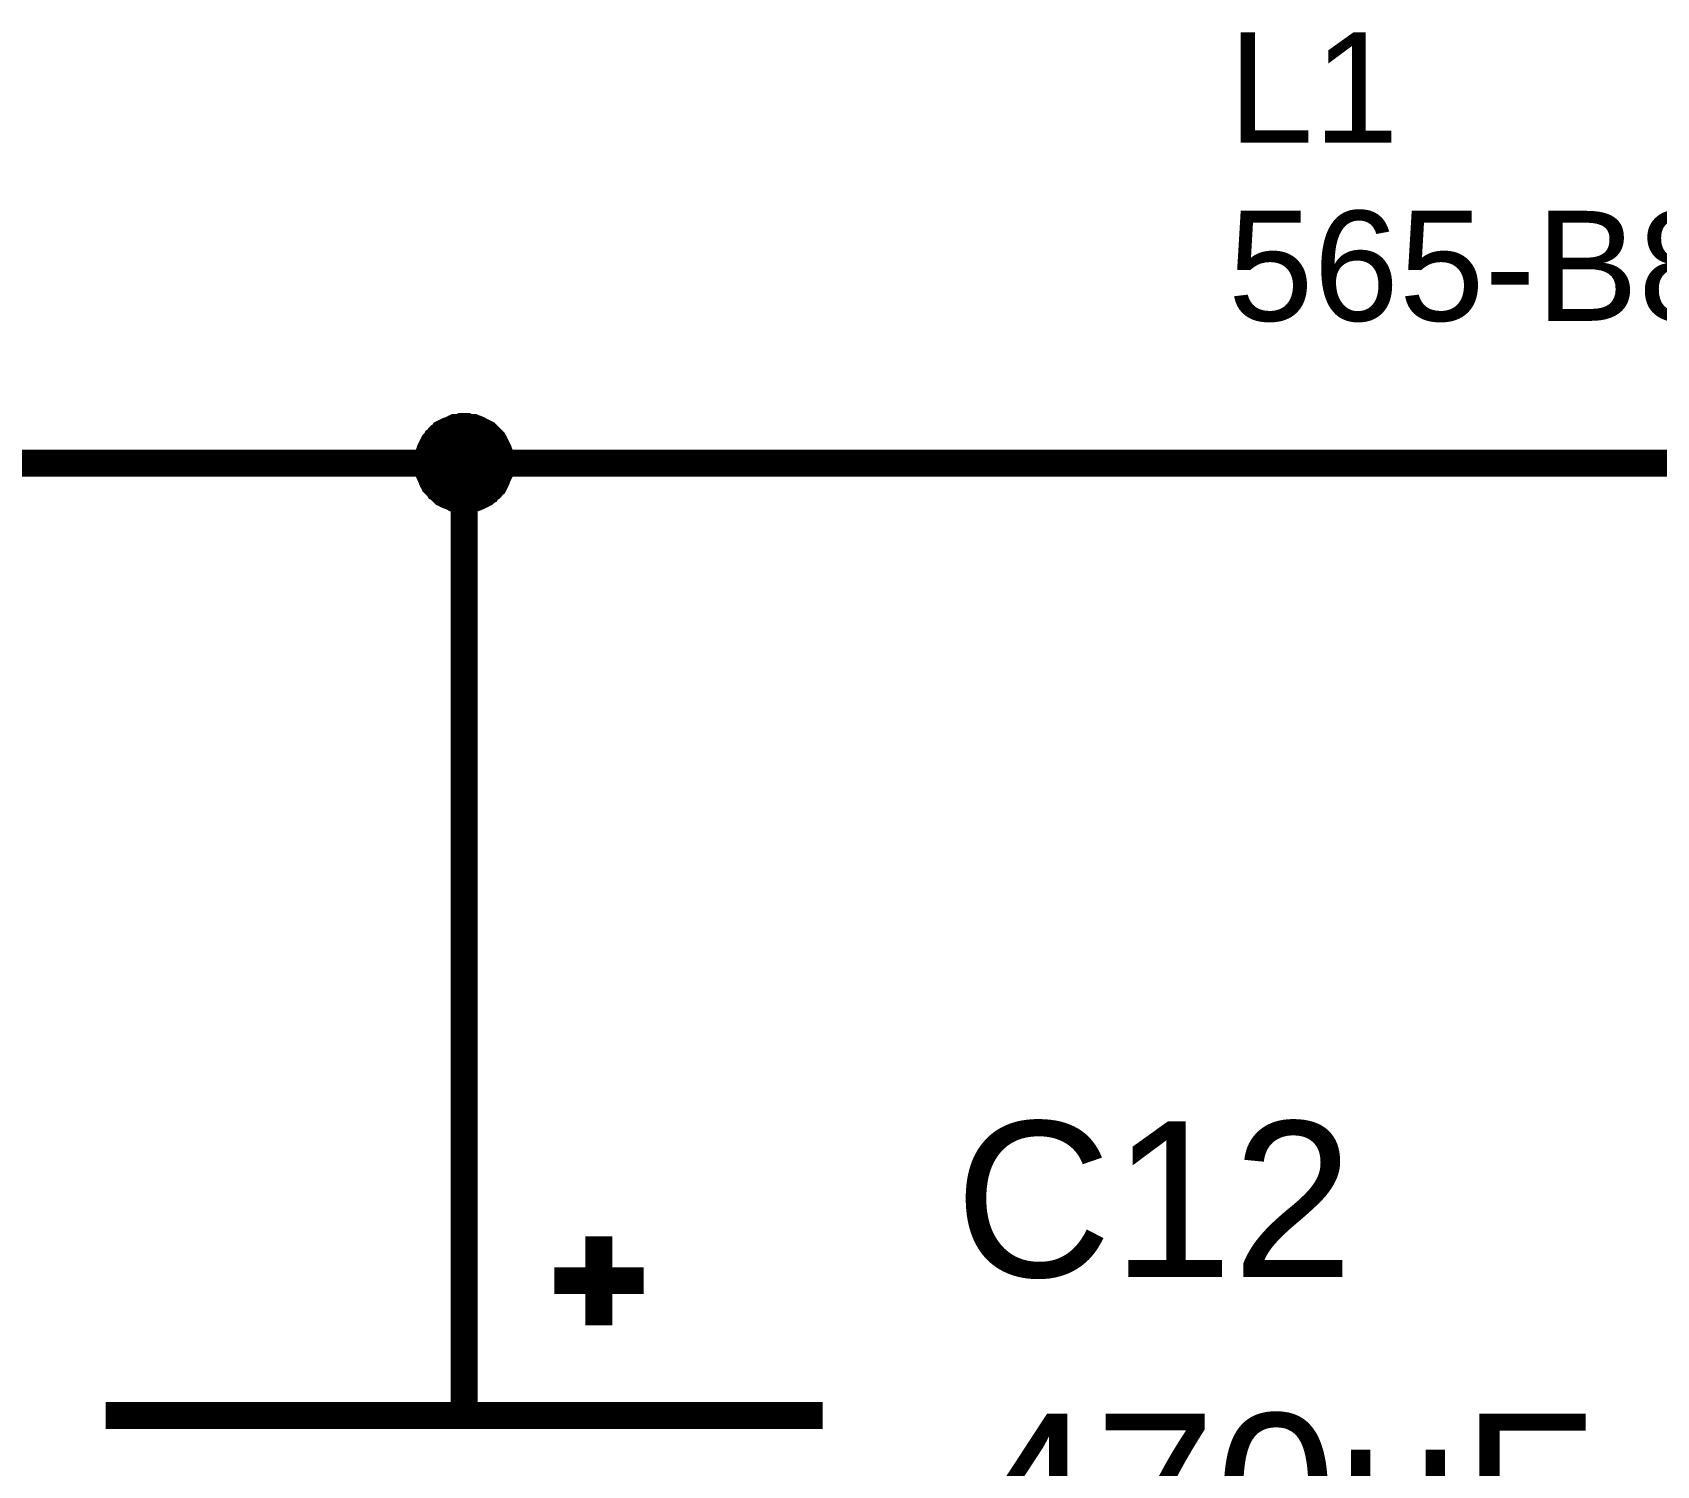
# Model space of a CAD drawing. Header units: millimetres. Extents: x 0 to 594, y 0 to 420.
# Drawn here: x 291.94 to 310.06, y 357.91 to 373.9 of the extents above; entities that cross this region are included whole.
import ezdxf

# ---------------------------------------------------------------- set-up
doc = ezdxf.new("R2010")
doc.units = ezdxf.units.MM
doc.layers.add('Sheet', color=255, linetype='Continuous')
doc.styles.get("Standard").update_dxf_attribs({"font": 'arial.ttf'})

msp = doc.modelspace()

# ---------------------------------------------------------------- linework, layer by layer
at = {"layer": 'Sheet', "color": 0}
for points, const_width in [([(296.249, 369.093), (296.249, 369.125), (296.249, 369.146), (296.259, 369.167), (296.259, 369.199), (296.27, 369.22), (296.27, 369.241), (296.28, 369.273), (296.291, 369.294), (296.302, 369.315), (296.312, 369.336), (296.323, 369.357), (296.333, 369.379), (296.354, 369.4), (296.365, 369.421), (296.386, 369.432), (296.397, 369.453), (296.418, 369.474), (296.439, 369.484), (296.45, 369.506), (296.471, 369.516), (296.492, 369.527), (296.513, 369.537), (296.534, 369.548), (296.566, 369.559), (296.587, 369.569), (296.608, 369.58), (296.63, 369.59), (296.651, 369.59), (296.683, 369.59), (296.704, 369.601), (296.735, 369.601), (296.757, 369.601)], 0.0991), ([(296.249, 369.093), (296.249, 369.125), (296.249, 369.146), (296.259, 369.167), (296.259, 369.199), (296.27, 369.22), (296.27, 369.241), (296.28, 369.273), (296.291, 369.294), (296.302, 369.315), (296.312, 369.336), (296.323, 369.357), (296.333, 369.379), (296.354, 369.4), (296.365, 369.421), (296.386, 369.432), (296.397, 369.453), (296.418, 369.474), (296.439, 369.484), (296.45, 369.506), (296.471, 369.516), (296.492, 369.527), (296.513, 369.537), (296.534, 369.548), (296.566, 369.559), (296.587, 369.569), (296.608, 369.58), (296.63, 369.59), (296.651, 369.59), (296.683, 369.59), (296.704, 369.601), (296.735, 369.601), (296.757, 369.601)], 0.0991), ([(296.249, 369.093), (296.249, 369.125), (296.249, 369.146), (296.259, 369.167), (296.259, 369.199), (296.27, 369.22), (296.27, 369.241), (296.28, 369.273), (296.291, 369.294), (296.302, 369.315), (296.312, 369.336), (296.323, 369.357), (296.333, 369.379), (296.354, 369.4), (296.365, 369.421), (296.386, 369.432), (296.397, 369.453), (296.418, 369.474), (296.439, 369.484), (296.45, 369.506), (296.471, 369.516), (296.492, 369.527), (296.513, 369.537), (296.534, 369.548), (296.566, 369.559), (296.587, 369.569), (296.608, 369.58), (296.63, 369.59), (296.651, 369.59), (296.683, 369.59), (296.704, 369.601), (296.735, 369.601), (296.757, 369.601)], 0.0991), ([(296.249, 369.093), (296.249, 369.125), (296.249, 369.146), (296.259, 369.167), (296.259, 369.199), (296.27, 369.22), (296.27, 369.241), (296.28, 369.273), (296.291, 369.294), (296.302, 369.315), (296.312, 369.336), (296.323, 369.357), (296.333, 369.379), (296.354, 369.4), (296.365, 369.421), (296.386, 369.432), (296.397, 369.453), (296.418, 369.474), (296.439, 369.484), (296.45, 369.506), (296.471, 369.516), (296.492, 369.527), (296.513, 369.537), (296.534, 369.548), (296.566, 369.559), (296.587, 369.569), (296.608, 369.58), (296.63, 369.59), (296.651, 369.59), (296.683, 369.59), (296.704, 369.601), (296.735, 369.601), (296.757, 369.601)], 0.0991), ([(296.249, 369.093), (296.249, 369.125), (296.249, 369.146), (296.259, 369.167), (296.259, 369.199), (296.27, 369.22), (296.27, 369.241), (296.28, 369.273), (296.291, 369.294), (296.302, 369.315), (296.312, 369.336), (296.323, 369.357), (296.333, 369.379), (296.354, 369.4), (296.365, 369.421), (296.386, 369.432), (296.397, 369.453), (296.418, 369.474), (296.439, 369.484), (296.45, 369.506), (296.471, 369.516), (296.492, 369.527), (296.513, 369.537), (296.534, 369.548), (296.566, 369.559), (296.587, 369.569), (296.608, 369.58), (296.63, 369.59), (296.651, 369.59), (296.683, 369.59), (296.704, 369.601), (296.735, 369.601), (296.757, 369.601)], 0.0991), ([(296.249, 369.093), (296.249, 369.125), (296.249, 369.146), (296.259, 369.167), (296.259, 369.199), (296.27, 369.22), (296.27, 369.241), (296.28, 369.273), (296.291, 369.294), (296.302, 369.315), (296.312, 369.336), (296.323, 369.357), (296.333, 369.379), (296.354, 369.4), (296.365, 369.421), (296.386, 369.432), (296.397, 369.453), (296.418, 369.474), (296.439, 369.484), (296.45, 369.506), (296.471, 369.516), (296.492, 369.527), (296.513, 369.537), (296.534, 369.548), (296.566, 369.559), (296.587, 369.569), (296.608, 369.58), (296.63, 369.59), (296.651, 369.59), (296.683, 369.59), (296.704, 369.601), (296.735, 369.601), (296.757, 369.601)], 0.0991), ([(296.249, 369.093), (296.249, 369.125), (296.249, 369.146), (296.259, 369.167), (296.259, 369.199), (296.27, 369.22), (296.27, 369.241), (296.28, 369.273), (296.291, 369.294), (296.302, 369.315), (296.312, 369.336), (296.323, 369.357), (296.333, 369.379), (296.354, 369.4), (296.365, 369.421), (296.386, 369.432), (296.397, 369.453), (296.418, 369.474), (296.439, 369.484), (296.45, 369.506), (296.471, 369.516), (296.492, 369.527), (296.513, 369.537), (296.534, 369.548), (296.566, 369.559), (296.587, 369.569), (296.608, 369.58), (296.63, 369.59), (296.651, 369.59), (296.683, 369.59), (296.704, 369.601), (296.735, 369.601), (296.757, 369.601)], 0.0991), ([(296.249, 369.093), (296.249, 369.125), (296.249, 369.146), (296.259, 369.167), (296.259, 369.199), (296.27, 369.22), (296.27, 369.241), (296.28, 369.273), (296.291, 369.294), (296.302, 369.315), (296.312, 369.336), (296.323, 369.357), (296.333, 369.379), (296.354, 369.4), (296.365, 369.421), (296.386, 369.432), (296.397, 369.453), (296.418, 369.474), (296.439, 369.484), (296.45, 369.506), (296.471, 369.516), (296.492, 369.527), (296.513, 369.537), (296.534, 369.548), (296.566, 369.559), (296.587, 369.569), (296.608, 369.58), (296.63, 369.59), (296.651, 369.59), (296.683, 369.59), (296.704, 369.601), (296.735, 369.601), (296.757, 369.601)], 0.0991), ([(296.249, 369.093), (296.249, 369.125), (296.249, 369.146), (296.259, 369.167), (296.259, 369.199), (296.27, 369.22), (296.27, 369.241), (296.28, 369.273), (296.291, 369.294), (296.302, 369.315), (296.312, 369.336), (296.323, 369.357), (296.333, 369.379), (296.354, 369.4), (296.365, 369.421), (296.386, 369.432), (296.397, 369.453), (296.418, 369.474), (296.439, 369.484), (296.45, 369.506), (296.471, 369.516), (296.492, 369.527), (296.513, 369.537), (296.534, 369.548), (296.566, 369.559), (296.587, 369.569), (296.608, 369.58), (296.63, 369.59), (296.651, 369.59), (296.683, 369.59), (296.704, 369.601), (296.735, 369.601), (296.757, 369.601)], 0.0991), ([(296.249, 369.093), (296.249, 369.125), (296.249, 369.146), (296.259, 369.167), (296.259, 369.199), (296.27, 369.22), (296.27, 369.241), (296.28, 369.273), (296.291, 369.294), (296.302, 369.315), (296.312, 369.336), (296.323, 369.357), (296.333, 369.379), (296.354, 369.4), (296.365, 369.421), (296.386, 369.432), (296.397, 369.453), (296.418, 369.474), (296.439, 369.484), (296.45, 369.506), (296.471, 369.516), (296.492, 369.527), (296.513, 369.537), (296.534, 369.548), (296.566, 369.559), (296.587, 369.569), (296.608, 369.58), (296.63, 369.59), (296.651, 369.59), (296.683, 369.59), (296.704, 369.601), (296.735, 369.601), (296.757, 369.601)], 0.0991), ([(296.249, 369.093), (296.249, 369.125), (296.249, 369.146), (296.259, 369.167), (296.259, 369.199), (296.27, 369.22), (296.27, 369.241), (296.28, 369.273), (296.291, 369.294), (296.302, 369.315), (296.312, 369.336), (296.323, 369.357), (296.333, 369.379), (296.354, 369.4), (296.365, 369.421), (296.386, 369.432), (296.397, 369.453), (296.418, 369.474), (296.439, 369.484), (296.45, 369.506), (296.471, 369.516), (296.492, 369.527), (296.513, 369.537), (296.534, 369.548), (296.566, 369.559), (296.587, 369.569), (296.608, 369.58), (296.63, 369.59), (296.651, 369.59), (296.683, 369.59), (296.704, 369.601), (296.735, 369.601), (296.757, 369.601)], 0.0991), ([(296.249, 369.093), (296.249, 369.125), (296.249, 369.146), (296.259, 369.167), (296.259, 369.199), (296.27, 369.22), (296.27, 369.241), (296.28, 369.273), (296.291, 369.294), (296.302, 369.315), (296.312, 369.336), (296.323, 369.357), (296.333, 369.379), (296.354, 369.4), (296.365, 369.421), (296.386, 369.432), (296.397, 369.453), (296.418, 369.474), (296.439, 369.484), (296.45, 369.506), (296.471, 369.516), (296.492, 369.527), (296.513, 369.537), (296.534, 369.548), (296.566, 369.559), (296.587, 369.569), (296.608, 369.58), (296.63, 369.59), (296.651, 369.59), (296.683, 369.59), (296.704, 369.601), (296.735, 369.601), (296.757, 369.601)], 0.0991), ([(296.757, 369.601), (296.757, 369.601)], 0.0991), ([(296.757, 369.601), (296.788, 369.601), (296.81, 369.601), (296.831, 369.59), (296.862, 369.59), (296.884, 369.59), (296.905, 369.58), (296.937, 369.569), (296.958, 369.559), (296.979, 369.548), (297, 369.537), (297.021, 369.527), (297.042, 369.516), (297.063, 369.506), (297.085, 369.484), (297.095, 369.474), (297.116, 369.453), (297.138, 369.432), (297.148, 369.421), (297.169, 369.4), (297.18, 369.379), (297.19, 369.357), (297.201, 369.336), (297.212, 369.315), (297.222, 369.294), (297.233, 369.273), (297.243, 369.241), (297.254, 369.22), (297.254, 369.199), (297.254, 369.167), (297.265, 369.146), (297.265, 369.125), (297.265, 369.093)], 0.0991), ([(296.757, 369.601), (296.757, 369.601)], 0.0991), ([(296.757, 369.601), (296.788, 369.601), (296.81, 369.601), (296.831, 369.59), (296.862, 369.59), (296.884, 369.59), (296.905, 369.58), (296.937, 369.569), (296.958, 369.559), (296.979, 369.548), (297, 369.537), (297.021, 369.527), (297.042, 369.516), (297.063, 369.506), (297.085, 369.484), (297.095, 369.474), (297.116, 369.453), (297.138, 369.432), (297.148, 369.421), (297.169, 369.4), (297.18, 369.379), (297.19, 369.357), (297.201, 369.336), (297.212, 369.315), (297.222, 369.294), (297.233, 369.273), (297.243, 369.241), (297.254, 369.22), (297.254, 369.199), (297.254, 369.167), (297.265, 369.146), (297.265, 369.125), (297.265, 369.093)], 0.0991), ([(296.757, 369.601), (296.757, 369.601)], 0.0991), ([(296.757, 369.601), (296.788, 369.601), (296.81, 369.601), (296.831, 369.59), (296.862, 369.59), (296.884, 369.59), (296.905, 369.58), (296.937, 369.569), (296.958, 369.559), (296.979, 369.548), (297, 369.537), (297.021, 369.527), (297.042, 369.516), (297.063, 369.506), (297.085, 369.484), (297.095, 369.474), (297.116, 369.453), (297.138, 369.432), (297.148, 369.421), (297.169, 369.4), (297.18, 369.379), (297.19, 369.357), (297.201, 369.336), (297.212, 369.315), (297.222, 369.294), (297.233, 369.273), (297.243, 369.241), (297.254, 369.22), (297.254, 369.199), (297.254, 369.167), (297.265, 369.146), (297.265, 369.125), (297.265, 369.093)], 0.0991), ([(296.757, 369.601), (296.757, 369.601)], 0.0991), ([(296.757, 369.601), (296.788, 369.601), (296.81, 369.601), (296.831, 369.59), (296.862, 369.59), (296.884, 369.59), (296.905, 369.58), (296.937, 369.569), (296.958, 369.559), (296.979, 369.548), (297, 369.537), (297.021, 369.527), (297.042, 369.516), (297.063, 369.506), (297.085, 369.484), (297.095, 369.474), (297.116, 369.453), (297.138, 369.432), (297.148, 369.421), (297.169, 369.4), (297.18, 369.379), (297.19, 369.357), (297.201, 369.336), (297.212, 369.315), (297.222, 369.294), (297.233, 369.273), (297.243, 369.241), (297.254, 369.22), (297.254, 369.199), (297.254, 369.167), (297.265, 369.146), (297.265, 369.125), (297.265, 369.093)], 0.0991), ([(296.757, 369.601), (296.757, 369.601)], 0.0991), ([(296.757, 369.601), (296.788, 369.601), (296.81, 369.601), (296.831, 369.59), (296.862, 369.59), (296.884, 369.59), (296.905, 369.58), (296.937, 369.569), (296.958, 369.559), (296.979, 369.548), (297, 369.537), (297.021, 369.527), (297.042, 369.516), (297.063, 369.506), (297.085, 369.484), (297.095, 369.474), (297.116, 369.453), (297.138, 369.432), (297.148, 369.421), (297.169, 369.4), (297.18, 369.379), (297.19, 369.357), (297.201, 369.336), (297.212, 369.315), (297.222, 369.294), (297.233, 369.273), (297.243, 369.241), (297.254, 369.22), (297.254, 369.199), (297.254, 369.167), (297.265, 369.146), (297.265, 369.125), (297.265, 369.093)], 0.0991), ([(296.757, 369.601), (296.757, 369.601)], 0.0991), ([(296.757, 369.601), (296.788, 369.601), (296.81, 369.601), (296.831, 369.59), (296.862, 369.59), (296.884, 369.59), (296.905, 369.58), (296.937, 369.569), (296.958, 369.559), (296.979, 369.548), (297, 369.537), (297.021, 369.527), (297.042, 369.516), (297.063, 369.506), (297.085, 369.484), (297.095, 369.474), (297.116, 369.453), (297.138, 369.432), (297.148, 369.421), (297.169, 369.4), (297.18, 369.379), (297.19, 369.357), (297.201, 369.336), (297.212, 369.315), (297.222, 369.294), (297.233, 369.273), (297.243, 369.241), (297.254, 369.22), (297.254, 369.199), (297.254, 369.167), (297.265, 369.146), (297.265, 369.125), (297.265, 369.093)], 0.0991), ([(296.757, 369.601), (296.757, 369.601)], 0.0991), ([(296.757, 369.601), (296.788, 369.601), (296.81, 369.601), (296.831, 369.59), (296.862, 369.59), (296.884, 369.59), (296.905, 369.58), (296.937, 369.569), (296.958, 369.559), (296.979, 369.548), (297, 369.537), (297.021, 369.527), (297.042, 369.516), (297.063, 369.506), (297.085, 369.484), (297.095, 369.474), (297.116, 369.453), (297.138, 369.432), (297.148, 369.421), (297.169, 369.4), (297.18, 369.379), (297.19, 369.357), (297.201, 369.336), (297.212, 369.315), (297.222, 369.294), (297.233, 369.273), (297.243, 369.241), (297.254, 369.22), (297.254, 369.199), (297.254, 369.167), (297.265, 369.146), (297.265, 369.125), (297.265, 369.093)], 0.0991), ([(296.757, 369.601), (296.757, 369.601)], 0.0991), ([(296.757, 369.601), (296.788, 369.601), (296.81, 369.601), (296.831, 369.59), (296.862, 369.59), (296.884, 369.59), (296.905, 369.58), (296.937, 369.569), (296.958, 369.559), (296.979, 369.548), (297, 369.537), (297.021, 369.527), (297.042, 369.516), (297.063, 369.506), (297.085, 369.484), (297.095, 369.474), (297.116, 369.453), (297.138, 369.432), (297.148, 369.421), (297.169, 369.4), (297.18, 369.379), (297.19, 369.357), (297.201, 369.336), (297.212, 369.315), (297.222, 369.294), (297.233, 369.273), (297.243, 369.241), (297.254, 369.22), (297.254, 369.199), (297.254, 369.167), (297.265, 369.146), (297.265, 369.125), (297.265, 369.093)], 0.0991), ([(296.757, 369.601), (296.757, 369.601)], 0.0991), ([(296.757, 369.601), (296.788, 369.601), (296.81, 369.601), (296.831, 369.59), (296.862, 369.59), (296.884, 369.59), (296.905, 369.58), (296.937, 369.569), (296.958, 369.559), (296.979, 369.548), (297, 369.537), (297.021, 369.527), (297.042, 369.516), (297.063, 369.506), (297.085, 369.484), (297.095, 369.474), (297.116, 369.453), (297.138, 369.432), (297.148, 369.421), (297.169, 369.4), (297.18, 369.379), (297.19, 369.357), (297.201, 369.336), (297.212, 369.315), (297.222, 369.294), (297.233, 369.273), (297.243, 369.241), (297.254, 369.22), (297.254, 369.199), (297.254, 369.167), (297.265, 369.146), (297.265, 369.125), (297.265, 369.093)], 0.0991), ([(296.757, 369.601), (296.757, 369.601)], 0.0991), ([(296.757, 369.601), (296.788, 369.601), (296.81, 369.601), (296.831, 369.59), (296.862, 369.59), (296.884, 369.59), (296.905, 369.58), (296.937, 369.569), (296.958, 369.559), (296.979, 369.548), (297, 369.537), (297.021, 369.527), (297.042, 369.516), (297.063, 369.506), (297.085, 369.484), (297.095, 369.474), (297.116, 369.453), (297.138, 369.432), (297.148, 369.421), (297.169, 369.4), (297.18, 369.379), (297.19, 369.357), (297.201, 369.336), (297.212, 369.315), (297.222, 369.294), (297.233, 369.273), (297.243, 369.241), (297.254, 369.22), (297.254, 369.199), (297.254, 369.167), (297.265, 369.146), (297.265, 369.125), (297.265, 369.093)], 0.0991), ([(296.757, 369.601), (296.757, 369.601)], 0.0991), ([(296.757, 369.601), (296.788, 369.601), (296.81, 369.601), (296.831, 369.59), (296.862, 369.59), (296.884, 369.59), (296.905, 369.58), (296.937, 369.569), (296.958, 369.559), (296.979, 369.548), (297, 369.537), (297.021, 369.527), (297.042, 369.516), (297.063, 369.506), (297.085, 369.484), (297.095, 369.474), (297.116, 369.453), (297.138, 369.432), (297.148, 369.421), (297.169, 369.4), (297.18, 369.379), (297.19, 369.357), (297.201, 369.336), (297.212, 369.315), (297.222, 369.294), (297.233, 369.273), (297.243, 369.241), (297.254, 369.22), (297.254, 369.199), (297.254, 369.167), (297.265, 369.146), (297.265, 369.125), (297.265, 369.093)], 0.0991), ([(296.757, 369.601), (296.757, 369.601)], 0.0991), ([(296.757, 369.601), (296.788, 369.601), (296.81, 369.601), (296.831, 369.59), (296.862, 369.59), (296.884, 369.59), (296.905, 369.58), (296.937, 369.569), (296.958, 369.559), (296.979, 369.548), (297, 369.537), (297.021, 369.527), (297.042, 369.516), (297.063, 369.506), (297.085, 369.484), (297.095, 369.474), (297.116, 369.453), (297.138, 369.432), (297.148, 369.421), (297.169, 369.4), (297.18, 369.379), (297.19, 369.357), (297.201, 369.336), (297.212, 369.315), (297.222, 369.294), (297.233, 369.273), (297.243, 369.241), (297.254, 369.22), (297.254, 369.199), (297.254, 369.167), (297.265, 369.146), (297.265, 369.125), (297.265, 369.093)], 0.0991), ([(288.089, 369.093), (296.757, 369.093)], 0.3), ([(312.758, 367.971), (312.758, 369.093), (296.757, 369.093)], 0.3), ([(296.757, 361.473), (296.757, 369.093)], 0.3), ([(296.757, 368.585), (296.735, 368.585), (296.704, 368.585), (296.683, 368.595), (296.651, 368.595), (296.63, 368.606), (296.608, 368.606), (296.587, 368.617), (296.566, 368.627), (296.534, 368.638), (296.513, 368.648), (296.492, 368.659), (296.471, 368.669), (296.45, 368.691), (296.439, 368.701), (296.418, 368.722), (296.397, 368.733), (296.386, 368.754), (296.365, 368.775), (296.354, 368.786), (296.333, 368.807), (296.323, 368.828), (296.312, 368.849), (296.302, 368.871), (296.291, 368.902), (296.28, 368.923), (296.27, 368.945), (296.27, 368.966), (296.259, 368.987), (296.259, 369.019), (296.249, 369.04), (296.249, 369.072), (296.249, 369.093)], 0.0991), ([(296.249, 369.093), (296.249, 369.093)], 0.0991), ([(296.757, 368.585), (296.735, 368.585), (296.704, 368.585), (296.683, 368.595), (296.651, 368.595), (296.63, 368.606), (296.608, 368.606), (296.587, 368.617), (296.566, 368.627), (296.534, 368.638), (296.513, 368.648), (296.492, 368.659), (296.471, 368.669), (296.45, 368.691), (296.439, 368.701), (296.418, 368.722), (296.397, 368.733), (296.386, 368.754), (296.365, 368.775), (296.354, 368.786), (296.333, 368.807), (296.323, 368.828), (296.312, 368.849), (296.302, 368.871), (296.291, 368.902), (296.28, 368.923), (296.27, 368.945), (296.27, 368.966), (296.259, 368.987), (296.259, 369.019), (296.249, 369.04), (296.249, 369.072), (296.249, 369.093)], 0.0991), ([(296.249, 369.093), (296.249, 369.093)], 0.0991), ([(296.757, 368.585), (296.735, 368.585), (296.704, 368.585), (296.683, 368.595), (296.651, 368.595), (296.63, 368.606), (296.608, 368.606), (296.587, 368.617), (296.566, 368.627), (296.534, 368.638), (296.513, 368.648), (296.492, 368.659), (296.471, 368.669), (296.45, 368.691), (296.439, 368.701), (296.418, 368.722), (296.397, 368.733), (296.386, 368.754), (296.365, 368.775), (296.354, 368.786), (296.333, 368.807), (296.323, 368.828), (296.312, 368.849), (296.302, 368.871), (296.291, 368.902), (296.28, 368.923), (296.27, 368.945), (296.27, 368.966), (296.259, 368.987), (296.259, 369.019), (296.249, 369.04), (296.249, 369.072), (296.249, 369.093)], 0.0991), ([(296.249, 369.093), (296.249, 369.093)], 0.0991), ([(296.757, 368.585), (296.735, 368.585), (296.704, 368.585), (296.683, 368.595), (296.651, 368.595), (296.63, 368.606), (296.608, 368.606), (296.587, 368.617), (296.566, 368.627), (296.534, 368.638), (296.513, 368.648), (296.492, 368.659), (296.471, 368.669), (296.45, 368.691), (296.439, 368.701), (296.418, 368.722), (296.397, 368.733), (296.386, 368.754), (296.365, 368.775), (296.354, 368.786), (296.333, 368.807), (296.323, 368.828), (296.312, 368.849), (296.302, 368.871), (296.291, 368.902), (296.28, 368.923), (296.27, 368.945), (296.27, 368.966), (296.259, 368.987), (296.259, 369.019), (296.249, 369.04), (296.249, 369.072), (296.249, 369.093)], 0.0991), ([(296.249, 369.093), (296.249, 369.093)], 0.0991), ([(296.757, 368.585), (296.735, 368.585), (296.704, 368.585), (296.683, 368.595), (296.651, 368.595), (296.63, 368.606), (296.608, 368.606), (296.587, 368.617), (296.566, 368.627), (296.534, 368.638), (296.513, 368.648), (296.492, 368.659), (296.471, 368.669), (296.45, 368.691), (296.439, 368.701), (296.418, 368.722), (296.397, 368.733), (296.386, 368.754), (296.365, 368.775), (296.354, 368.786), (296.333, 368.807), (296.323, 368.828), (296.312, 368.849), (296.302, 368.871), (296.291, 368.902), (296.28, 368.923), (296.27, 368.945), (296.27, 368.966), (296.259, 368.987), (296.259, 369.019), (296.249, 369.04), (296.249, 369.072), (296.249, 369.093)], 0.0991), ([(296.249, 369.093), (296.249, 369.093)], 0.0991), ([(296.757, 368.585), (296.735, 368.585), (296.704, 368.585), (296.683, 368.595), (296.651, 368.595), (296.63, 368.606), (296.608, 368.606), (296.587, 368.617), (296.566, 368.627), (296.534, 368.638), (296.513, 368.648), (296.492, 368.659), (296.471, 368.669), (296.45, 368.691), (296.439, 368.701), (296.418, 368.722), (296.397, 368.733), (296.386, 368.754), (296.365, 368.775), (296.354, 368.786), (296.333, 368.807), (296.323, 368.828), (296.312, 368.849), (296.302, 368.871), (296.291, 368.902), (296.28, 368.923), (296.27, 368.945), (296.27, 368.966), (296.259, 368.987), (296.259, 369.019), (296.249, 369.04), (296.249, 369.072), (296.249, 369.093)], 0.0991), ([(296.249, 369.093), (296.249, 369.093)], 0.0991), ([(296.757, 368.585), (296.735, 368.585), (296.704, 368.585), (296.683, 368.595), (296.651, 368.595), (296.63, 368.606), (296.608, 368.606), (296.587, 368.617), (296.566, 368.627), (296.534, 368.638), (296.513, 368.648), (296.492, 368.659), (296.471, 368.669), (296.45, 368.691), (296.439, 368.701), (296.418, 368.722), (296.397, 368.733), (296.386, 368.754), (296.365, 368.775), (296.354, 368.786), (296.333, 368.807), (296.323, 368.828), (296.312, 368.849), (296.302, 368.871), (296.291, 368.902), (296.28, 368.923), (296.27, 368.945), (296.27, 368.966), (296.259, 368.987), (296.259, 369.019), (296.249, 369.04), (296.249, 369.072), (296.249, 369.093)], 0.0991), ([(296.249, 369.093), (296.249, 369.093)], 0.0991), ([(296.757, 368.585), (296.735, 368.585), (296.704, 368.585), (296.683, 368.595), (296.651, 368.595), (296.63, 368.606), (296.608, 368.606), (296.587, 368.617), (296.566, 368.627), (296.534, 368.638), (296.513, 368.648), (296.492, 368.659), (296.471, 368.669), (296.45, 368.691), (296.439, 368.701), (296.418, 368.722), (296.397, 368.733), (296.386, 368.754), (296.365, 368.775), (296.354, 368.786), (296.333, 368.807), (296.323, 368.828), (296.312, 368.849), (296.302, 368.871), (296.291, 368.902), (296.28, 368.923), (296.27, 368.945), (296.27, 368.966), (296.259, 368.987), (296.259, 369.019), (296.249, 369.04), (296.249, 369.072), (296.249, 369.093)], 0.0991), ([(296.249, 369.093), (296.249, 369.093)], 0.0991), ([(296.757, 368.585), (296.735, 368.585), (296.704, 368.585), (296.683, 368.595), (296.651, 368.595), (296.63, 368.606), (296.608, 368.606), (296.587, 368.617), (296.566, 368.627), (296.534, 368.638), (296.513, 368.648), (296.492, 368.659), (296.471, 368.669), (296.45, 368.691), (296.439, 368.701), (296.418, 368.722), (296.397, 368.733), (296.386, 368.754), (296.365, 368.775), (296.354, 368.786), (296.333, 368.807), (296.323, 368.828), (296.312, 368.849), (296.302, 368.871), (296.291, 368.902), (296.28, 368.923), (296.27, 368.945), (296.27, 368.966), (296.259, 368.987), (296.259, 369.019), (296.249, 369.04), (296.249, 369.072), (296.249, 369.093)], 0.0991), ([(296.249, 369.093), (296.249, 369.093)], 0.0991), ([(296.757, 368.585), (296.735, 368.585), (296.704, 368.585), (296.683, 368.595), (296.651, 368.595), (296.63, 368.606), (296.608, 368.606), (296.587, 368.617), (296.566, 368.627), (296.534, 368.638), (296.513, 368.648), (296.492, 368.659), (296.471, 368.669), (296.45, 368.691), (296.439, 368.701), (296.418, 368.722), (296.397, 368.733), (296.386, 368.754), (296.365, 368.775), (296.354, 368.786), (296.333, 368.807), (296.323, 368.828), (296.312, 368.849), (296.302, 368.871), (296.291, 368.902), (296.28, 368.923), (296.27, 368.945), (296.27, 368.966), (296.259, 368.987), (296.259, 369.019), (296.249, 369.04), (296.249, 369.072), (296.249, 369.093)], 0.0991), ([(296.249, 369.093), (296.249, 369.093)], 0.0991), ([(296.757, 368.585), (296.735, 368.585), (296.704, 368.585), (296.683, 368.595), (296.651, 368.595), (296.63, 368.606), (296.608, 368.606), (296.587, 368.617), (296.566, 368.627), (296.534, 368.638), (296.513, 368.648), (296.492, 368.659), (296.471, 368.669), (296.45, 368.691), (296.439, 368.701), (296.418, 368.722), (296.397, 368.733), (296.386, 368.754), (296.365, 368.775), (296.354, 368.786), (296.333, 368.807), (296.323, 368.828), (296.312, 368.849), (296.302, 368.871), (296.291, 368.902), (296.28, 368.923), (296.27, 368.945), (296.27, 368.966), (296.259, 368.987), (296.259, 369.019), (296.249, 369.04), (296.249, 369.072), (296.249, 369.093)], 0.0991), ([(296.249, 369.093), (296.249, 369.093)], 0.0991), ([(296.757, 368.585), (296.735, 368.585), (296.704, 368.585), (296.683, 368.595), (296.651, 368.595), (296.63, 368.606), (296.608, 368.606), (296.587, 368.617), (296.566, 368.627), (296.534, 368.638), (296.513, 368.648), (296.492, 368.659), (296.471, 368.669), (296.45, 368.691), (296.439, 368.701), (296.418, 368.722), (296.397, 368.733), (296.386, 368.754), (296.365, 368.775), (296.354, 368.786), (296.333, 368.807), (296.323, 368.828), (296.312, 368.849), (296.302, 368.871), (296.291, 368.902), (296.28, 368.923), (296.27, 368.945), (296.27, 368.966), (296.259, 368.987), (296.259, 369.019), (296.249, 369.04), (296.249, 369.072), (296.249, 369.093)], 0.0991), ([(296.249, 369.093), (296.249, 369.093)], 0.0991), ([(297.265, 369.093), (297.265, 369.072), (297.265, 369.04), (297.254, 369.019), (297.254, 368.987), (297.254, 368.966), (297.243, 368.945), (297.233, 368.923), (297.222, 368.902), (297.212, 368.871), (297.201, 368.849), (297.19, 368.828), (297.18, 368.807), (297.169, 368.786), (297.148, 368.775), (297.138, 368.754), (297.116, 368.733), (297.095, 368.722), (297.085, 368.701), (297.063, 368.691), (297.042, 368.669), (297.021, 368.659), (297, 368.648), (296.979, 368.638), (296.958, 368.627), (296.937, 368.617), (296.905, 368.606), (296.884, 368.606), (296.862, 368.595), (296.831, 368.595), (296.81, 368.585), (296.788, 368.585), (296.757, 368.585)], 0.0991), ([(297.265, 369.093), (297.265, 369.072), (297.265, 369.04), (297.254, 369.019), (297.254, 368.987), (297.254, 368.966), (297.243, 368.945), (297.233, 368.923), (297.222, 368.902), (297.212, 368.871), (297.201, 368.849), (297.19, 368.828), (297.18, 368.807), (297.169, 368.786), (297.148, 368.775), (297.138, 368.754), (297.116, 368.733), (297.095, 368.722), (297.085, 368.701), (297.063, 368.691), (297.042, 368.669), (297.021, 368.659), (297, 368.648), (296.979, 368.638), (296.958, 368.627), (296.937, 368.617), (296.905, 368.606), (296.884, 368.606), (296.862, 368.595), (296.831, 368.595), (296.81, 368.585), (296.788, 368.585), (296.757, 368.585)], 0.0991), ([(297.265, 369.093), (297.265, 369.072), (297.265, 369.04), (297.254, 369.019), (297.254, 368.987), (297.254, 368.966), (297.243, 368.945), (297.233, 368.923), (297.222, 368.902), (297.212, 368.871), (297.201, 368.849), (297.19, 368.828), (297.18, 368.807), (297.169, 368.786), (297.148, 368.775), (297.138, 368.754), (297.116, 368.733), (297.095, 368.722), (297.085, 368.701), (297.063, 368.691), (297.042, 368.669), (297.021, 368.659), (297, 368.648), (296.979, 368.638), (296.958, 368.627), (296.937, 368.617), (296.905, 368.606), (296.884, 368.606), (296.862, 368.595), (296.831, 368.595), (296.81, 368.585), (296.788, 368.585), (296.757, 368.585)], 0.0991), ([(297.265, 369.093), (297.265, 369.072), (297.265, 369.04), (297.254, 369.019), (297.254, 368.987), (297.254, 368.966), (297.243, 368.945), (297.233, 368.923), (297.222, 368.902), (297.212, 368.871), (297.201, 368.849), (297.19, 368.828), (297.18, 368.807), (297.169, 368.786), (297.148, 368.775), (297.138, 368.754), (297.116, 368.733), (297.095, 368.722), (297.085, 368.701), (297.063, 368.691), (297.042, 368.669), (297.021, 368.659), (297, 368.648), (296.979, 368.638), (296.958, 368.627), (296.937, 368.617), (296.905, 368.606), (296.884, 368.606), (296.862, 368.595), (296.831, 368.595), (296.81, 368.585), (296.788, 368.585), (296.757, 368.585)], 0.0991), ([(297.265, 369.093), (297.265, 369.072), (297.265, 369.04), (297.254, 369.019), (297.254, 368.987), (297.254, 368.966), (297.243, 368.945), (297.233, 368.923), (297.222, 368.902), (297.212, 368.871), (297.201, 368.849), (297.19, 368.828), (297.18, 368.807), (297.169, 368.786), (297.148, 368.775), (297.138, 368.754), (297.116, 368.733), (297.095, 368.722), (297.085, 368.701), (297.063, 368.691), (297.042, 368.669), (297.021, 368.659), (297, 368.648), (296.979, 368.638), (296.958, 368.627), (296.937, 368.617), (296.905, 368.606), (296.884, 368.606), (296.862, 368.595), (296.831, 368.595), (296.81, 368.585), (296.788, 368.585), (296.757, 368.585)], 0.0991), ([(297.265, 369.093), (297.265, 369.072), (297.265, 369.04), (297.254, 369.019), (297.254, 368.987), (297.254, 368.966), (297.243, 368.945), (297.233, 368.923), (297.222, 368.902), (297.212, 368.871), (297.201, 368.849), (297.19, 368.828), (297.18, 368.807), (297.169, 368.786), (297.148, 368.775), (297.138, 368.754), (297.116, 368.733), (297.095, 368.722), (297.085, 368.701), (297.063, 368.691), (297.042, 368.669), (297.021, 368.659), (297, 368.648), (296.979, 368.638), (296.958, 368.627), (296.937, 368.617), (296.905, 368.606), (296.884, 368.606), (296.862, 368.595), (296.831, 368.595), (296.81, 368.585), (296.788, 368.585), (296.757, 368.585)], 0.0991), ([(297.265, 369.093), (297.265, 369.072), (297.265, 369.04), (297.254, 369.019), (297.254, 368.987), (297.254, 368.966), (297.243, 368.945), (297.233, 368.923), (297.222, 368.902), (297.212, 368.871), (297.201, 368.849), (297.19, 368.828), (297.18, 368.807), (297.169, 368.786), (297.148, 368.775), (297.138, 368.754), (297.116, 368.733), (297.095, 368.722), (297.085, 368.701), (297.063, 368.691), (297.042, 368.669), (297.021, 368.659), (297, 368.648), (296.979, 368.638), (296.958, 368.627), (296.937, 368.617), (296.905, 368.606), (296.884, 368.606), (296.862, 368.595), (296.831, 368.595), (296.81, 368.585), (296.788, 368.585), (296.757, 368.585)], 0.0991), ([(297.265, 369.093), (297.265, 369.072), (297.265, 369.04), (297.254, 369.019), (297.254, 368.987), (297.254, 368.966), (297.243, 368.945), (297.233, 368.923), (297.222, 368.902), (297.212, 368.871), (297.201, 368.849), (297.19, 368.828), (297.18, 368.807), (297.169, 368.786), (297.148, 368.775), (297.138, 368.754), (297.116, 368.733), (297.095, 368.722), (297.085, 368.701), (297.063, 368.691), (297.042, 368.669), (297.021, 368.659), (297, 368.648), (296.979, 368.638), (296.958, 368.627), (296.937, 368.617), (296.905, 368.606), (296.884, 368.606), (296.862, 368.595), (296.831, 368.595), (296.81, 368.585), (296.788, 368.585), (296.757, 368.585)], 0.0991), ([(297.265, 369.093), (297.265, 369.072), (297.265, 369.04), (297.254, 369.019), (297.254, 368.987), (297.254, 368.966), (297.243, 368.945), (297.233, 368.923), (297.222, 368.902), (297.212, 368.871), (297.201, 368.849), (297.19, 368.828), (297.18, 368.807), (297.169, 368.786), (297.148, 368.775), (297.138, 368.754), (297.116, 368.733), (297.095, 368.722), (297.085, 368.701), (297.063, 368.691), (297.042, 368.669), (297.021, 368.659), (297, 368.648), (296.979, 368.638), (296.958, 368.627), (296.937, 368.617), (296.905, 368.606), (296.884, 368.606), (296.862, 368.595), (296.831, 368.595), (296.81, 368.585), (296.788, 368.585), (296.757, 368.585)], 0.0991), ([(297.265, 369.093), (297.265, 369.072), (297.265, 369.04), (297.254, 369.019), (297.254, 368.987), (297.254, 368.966), (297.243, 368.945), (297.233, 368.923), (297.222, 368.902), (297.212, 368.871), (297.201, 368.849), (297.19, 368.828), (297.18, 368.807), (297.169, 368.786), (297.148, 368.775), (297.138, 368.754), (297.116, 368.733), (297.095, 368.722), (297.085, 368.701), (297.063, 368.691), (297.042, 368.669), (297.021, 368.659), (297, 368.648), (296.979, 368.638), (296.958, 368.627), (296.937, 368.617), (296.905, 368.606), (296.884, 368.606), (296.862, 368.595), (296.831, 368.595), (296.81, 368.585), (296.788, 368.585), (296.757, 368.585)], 0.0991), ([(297.265, 369.093), (297.265, 369.072), (297.265, 369.04), (297.254, 369.019), (297.254, 368.987), (297.254, 368.966), (297.243, 368.945), (297.233, 368.923), (297.222, 368.902), (297.212, 368.871), (297.201, 368.849), (297.19, 368.828), (297.18, 368.807), (297.169, 368.786), (297.148, 368.775), (297.138, 368.754), (297.116, 368.733), (297.095, 368.722), (297.085, 368.701), (297.063, 368.691), (297.042, 368.669), (297.021, 368.659), (297, 368.648), (296.979, 368.638), (296.958, 368.627), (296.937, 368.617), (296.905, 368.606), (296.884, 368.606), (296.862, 368.595), (296.831, 368.595), (296.81, 368.585), (296.788, 368.585), (296.757, 368.585)], 0.0991), ([(297.265, 369.093), (297.265, 369.072), (297.265, 369.04), (297.254, 369.019), (297.254, 368.987), (297.254, 368.966), (297.243, 368.945), (297.233, 368.923), (297.222, 368.902), (297.212, 368.871), (297.201, 368.849), (297.19, 368.828), (297.18, 368.807), (297.169, 368.786), (297.148, 368.775), (297.138, 368.754), (297.116, 368.733), (297.095, 368.722), (297.085, 368.701), (297.063, 368.691), (297.042, 368.669), (297.021, 368.659), (297, 368.648), (296.979, 368.638), (296.958, 368.627), (296.937, 368.617), (296.905, 368.606), (296.884, 368.606), (296.862, 368.595), (296.831, 368.595), (296.81, 368.585), (296.788, 368.585), (296.757, 368.585)], 0.0991), ([(297.265, 369.093), (297.265, 369.093), (297.265, 369.093), (297.265, 369.093), (297.265, 369.093), (297.265, 369.093), (297.265, 369.093), (297.265, 369.093), (297.265, 369.093), (297.265, 369.093), (297.265, 369.093), (297.265, 369.093), (297.265, 369.093), (297.265, 369.093), (297.265, 369.093), (297.265, 369.093), (297.265, 369.093), (297.265, 369.093), (297.265, 369.093), (297.265, 369.093), (297.265, 369.093), (297.265, 369.093), (297.265, 369.093), (297.265, 369.093), (297.265, 369.093), (297.265, 369.093), (297.265, 369.093), (297.265, 369.093), (297.265, 369.093), (297.265, 369.093), (297.265, 369.093), (297.265, 369.093), (297.265, 369.093)], 0.0991), ([(297.265, 369.093), (297.265, 369.093)], 0.0991), ([(297.265, 369.093), (297.265, 369.093), (297.265, 369.093), (297.265, 369.093), (297.265, 369.093), (297.265, 369.093), (297.265, 369.093), (297.265, 369.093), (297.265, 369.093), (297.265, 369.093), (297.265, 369.093), (297.265, 369.093), (297.265, 369.093), (297.265, 369.093), (297.265, 369.093), (297.265, 369.093), (297.265, 369.093), (297.265, 369.093), (297.265, 369.093), (297.265, 369.093), (297.265, 369.093), (297.265, 369.093), (297.265, 369.093), (297.265, 369.093), (297.265, 369.093), (297.265, 369.093), (297.265, 369.093), (297.265, 369.093), (297.265, 369.093), (297.265, 369.093), (297.265, 369.093), (297.265, 369.093), (297.265, 369.093)], 0.0991), ([(297.265, 369.093), (297.265, 369.093)], 0.0991), ([(297.265, 369.093), (297.265, 369.093), (297.265, 369.093), (297.265, 369.093), (297.265, 369.093), (297.265, 369.093), (297.265, 369.093), (297.265, 369.093), (297.265, 369.093), (297.265, 369.093), (297.265, 369.093), (297.265, 369.093), (297.265, 369.093), (297.265, 369.093), (297.265, 369.093), (297.265, 369.093), (297.265, 369.093), (297.265, 369.093), (297.265, 369.093), (297.265, 369.093), (297.265, 369.093), (297.265, 369.093), (297.265, 369.093), (297.265, 369.093), (297.265, 369.093), (297.265, 369.093), (297.265, 369.093), (297.265, 369.093), (297.265, 369.093), (297.265, 369.093), (297.265, 369.093), (297.265, 369.093), (297.265, 369.093)], 0.0991), ([(297.265, 369.093), (297.265, 369.093)], 0.0991), ([(297.265, 369.093), (297.265, 369.093), (297.265, 369.093), (297.265, 369.093), (297.265, 369.093), (297.265, 369.093), (297.265, 369.093), (297.265, 369.093), (297.265, 369.093), (297.265, 369.093), (297.265, 369.093), (297.265, 369.093), (297.265, 369.093), (297.265, 369.093), (297.265, 369.093), (297.265, 369.093), (297.265, 369.093), (297.265, 369.093), (297.265, 369.093), (297.265, 369.093), (297.265, 369.093), (297.265, 369.093), (297.265, 369.093), (297.265, 369.093), (297.265, 369.093), (297.265, 369.093), (297.265, 369.093), (297.265, 369.093), (297.265, 369.093), (297.265, 369.093), (297.265, 369.093), (297.265, 369.093), (297.265, 369.093)], 0.0991), ([(297.265, 369.093), (297.265, 369.093)], 0.0991), ([(297.265, 369.093), (297.265, 369.093), (297.265, 369.093), (297.265, 369.093), (297.265, 369.093), (297.265, 369.093), (297.265, 369.093), (297.265, 369.093), (297.265, 369.093), (297.265, 369.093), (297.265, 369.093), (297.265, 369.093), (297.265, 369.093), (297.265, 369.093), (297.265, 369.093), (297.265, 369.093), (297.265, 369.093), (297.265, 369.093), (297.265, 369.093), (297.265, 369.093), (297.265, 369.093), (297.265, 369.093), (297.265, 369.093), (297.265, 369.093), (297.265, 369.093), (297.265, 369.093), (297.265, 369.093), (297.265, 369.093), (297.265, 369.093), (297.265, 369.093), (297.265, 369.093), (297.265, 369.093), (297.265, 369.093)], 0.0991), ([(297.265, 369.093), (297.265, 369.093)], 0.0991), ([(297.265, 369.093), (297.265, 369.093), (297.265, 369.093), (297.265, 369.093), (297.265, 369.093), (297.265, 369.093), (297.265, 369.093), (297.265, 369.093), (297.265, 369.093), (297.265, 369.093), (297.265, 369.093), (297.265, 369.093), (297.265, 369.093), (297.265, 369.093), (297.265, 369.093), (297.265, 369.093), (297.265, 369.093), (297.265, 369.093), (297.265, 369.093), (297.265, 369.093), (297.265, 369.093), (297.265, 369.093), (297.265, 369.093), (297.265, 369.093), (297.265, 369.093), (297.265, 369.093), (297.265, 369.093), (297.265, 369.093), (297.265, 369.093), (297.265, 369.093), (297.265, 369.093), (297.265, 369.093), (297.265, 369.093)], 0.0991), ([(297.265, 369.093), (297.265, 369.093)], 0.0991), ([(297.265, 369.093), (297.265, 369.093), (297.265, 369.093), (297.265, 369.093), (297.265, 369.093), (297.265, 369.093), (297.265, 369.093), (297.265, 369.093), (297.265, 369.093), (297.265, 369.093), (297.265, 369.093), (297.265, 369.093), (297.265, 369.093), (297.265, 369.093), (297.265, 369.093), (297.265, 369.093), (297.265, 369.093), (297.265, 369.093), (297.265, 369.093), (297.265, 369.093), (297.265, 369.093), (297.265, 369.093), (297.265, 369.093), (297.265, 369.093), (297.265, 369.093), (297.265, 369.093), (297.265, 369.093), (297.265, 369.093), (297.265, 369.093), (297.265, 369.093), (297.265, 369.093), (297.265, 369.093), (297.265, 369.093)], 0.0991), ([(297.265, 369.093), (297.265, 369.093)], 0.0991), ([(297.265, 369.093), (297.265, 369.093), (297.265, 369.093), (297.265, 369.093), (297.265, 369.093), (297.265, 369.093), (297.265, 369.093), (297.265, 369.093), (297.265, 369.093), (297.265, 369.093), (297.265, 369.093), (297.265, 369.093), (297.265, 369.093), (297.265, 369.093), (297.265, 369.093), (297.265, 369.093), (297.265, 369.093), (297.265, 369.093), (297.265, 369.093), (297.265, 369.093), (297.265, 369.093), (297.265, 369.093), (297.265, 369.093), (297.265, 369.093), (297.265, 369.093), (297.265, 369.093), (297.265, 369.093), (297.265, 369.093), (297.265, 369.093), (297.265, 369.093), (297.265, 369.093), (297.265, 369.093), (297.265, 369.093)], 0.0991), ([(297.265, 369.093), (297.265, 369.093)], 0.0991), ([(297.265, 369.093), (297.265, 369.093), (297.265, 369.093), (297.265, 369.093), (297.265, 369.093), (297.265, 369.093), (297.265, 369.093), (297.265, 369.093), (297.265, 369.093), (297.265, 369.093), (297.265, 369.093), (297.265, 369.093), (297.265, 369.093), (297.265, 369.093), (297.265, 369.093), (297.265, 369.093), (297.265, 369.093), (297.265, 369.093), (297.265, 369.093), (297.265, 369.093), (297.265, 369.093), (297.265, 369.093), (297.265, 369.093), (297.265, 369.093), (297.265, 369.093), (297.265, 369.093), (297.265, 369.093), (297.265, 369.093), (297.265, 369.093), (297.265, 369.093), (297.265, 369.093), (297.265, 369.093), (297.265, 369.093)], 0.0991), ([(297.265, 369.093), (297.265, 369.093)], 0.0991), ([(297.265, 369.093), (297.265, 369.093), (297.265, 369.093), (297.265, 369.093), (297.265, 369.093), (297.265, 369.093), (297.265, 369.093), (297.265, 369.093), (297.265, 369.093), (297.265, 369.093), (297.265, 369.093), (297.265, 369.093), (297.265, 369.093), (297.265, 369.093), (297.265, 369.093), (297.265, 369.093), (297.265, 369.093), (297.265, 369.093), (297.265, 369.093), (297.265, 369.093), (297.265, 369.093), (297.265, 369.093), (297.265, 369.093), (297.265, 369.093), (297.265, 369.093), (297.265, 369.093), (297.265, 369.093), (297.265, 369.093), (297.265, 369.093), (297.265, 369.093), (297.265, 369.093), (297.265, 369.093), (297.265, 369.093)], 0.0991), ([(297.265, 369.093), (297.265, 369.093)], 0.0991), ([(297.265, 369.093), (297.265, 369.093), (297.265, 369.093), (297.265, 369.093), (297.265, 369.093), (297.265, 369.093), (297.265, 369.093), (297.265, 369.093), (297.265, 369.093), (297.265, 369.093), (297.265, 369.093), (297.265, 369.093), (297.265, 369.093), (297.265, 369.093), (297.265, 369.093), (297.265, 369.093), (297.265, 369.093), (297.265, 369.093), (297.265, 369.093), (297.265, 369.093), (297.265, 369.093), (297.265, 369.093), (297.265, 369.093), (297.265, 369.093), (297.265, 369.093), (297.265, 369.093), (297.265, 369.093), (297.265, 369.093), (297.265, 369.093), (297.265, 369.093), (297.265, 369.093), (297.265, 369.093), (297.265, 369.093)], 0.0991), ([(297.265, 369.093), (297.265, 369.093)], 0.0991), ([(297.265, 369.093), (297.265, 369.093), (297.265, 369.093), (297.265, 369.093), (297.265, 369.093), (297.265, 369.093), (297.265, 369.093), (297.265, 369.093), (297.265, 369.093), (297.265, 369.093), (297.265, 369.093), (297.265, 369.093), (297.265, 369.093), (297.265, 369.093), (297.265, 369.093), (297.265, 369.093), (297.265, 369.093), (297.265, 369.093), (297.265, 369.093), (297.265, 369.093), (297.265, 369.093), (297.265, 369.093), (297.265, 369.093), (297.265, 369.093), (297.265, 369.093), (297.265, 369.093), (297.265, 369.093), (297.265, 369.093), (297.265, 369.093), (297.265, 369.093), (297.265, 369.093), (297.265, 369.093), (297.265, 369.093)], 0.0991), ([(297.265, 369.093), (297.265, 369.093)], 0.0991), ([(296.757, 358.467), (296.757, 361.473)], 0.3), ([(298.259, 360.467), (298.259, 359.472)], 0.3), ([(298.757, 359.97), (297.762, 359.97)], 0.3), ([(292.756, 358.467), (296.757, 358.467)], 0.3), ([(296.757, 358.467), (300.757, 358.467)], 0.3)]:
    msp.add_lwpolyline(points, dxfattribs=dict(at, const_width=const_width))
at = {"layer": 'Sheet', "color": 0, "const_width": 0.508}
msp.add_lwpolyline([(296.5, 369.1, 1), (297.008, 369.1, 1)], format="xyb", close=True, dxfattribs=at)

# ---------------------------------------------------------------- texts
at = {"layer": 'Sheet', "color": 0}
for s, height, p in [('L1', 1.2277, (305.276, 372.67)), ('565-B82722J2302N1', 1.2277, (305.276, 370.68)), ('C12', 1.7357, (302.228, 360.012)), ('470μF', 1.7357, (302.44, 356.752))]:
    msp.add_text(s, height=height, dxfattribs=at).set_placement(p)

doc.saveas('drawing.dxf')
